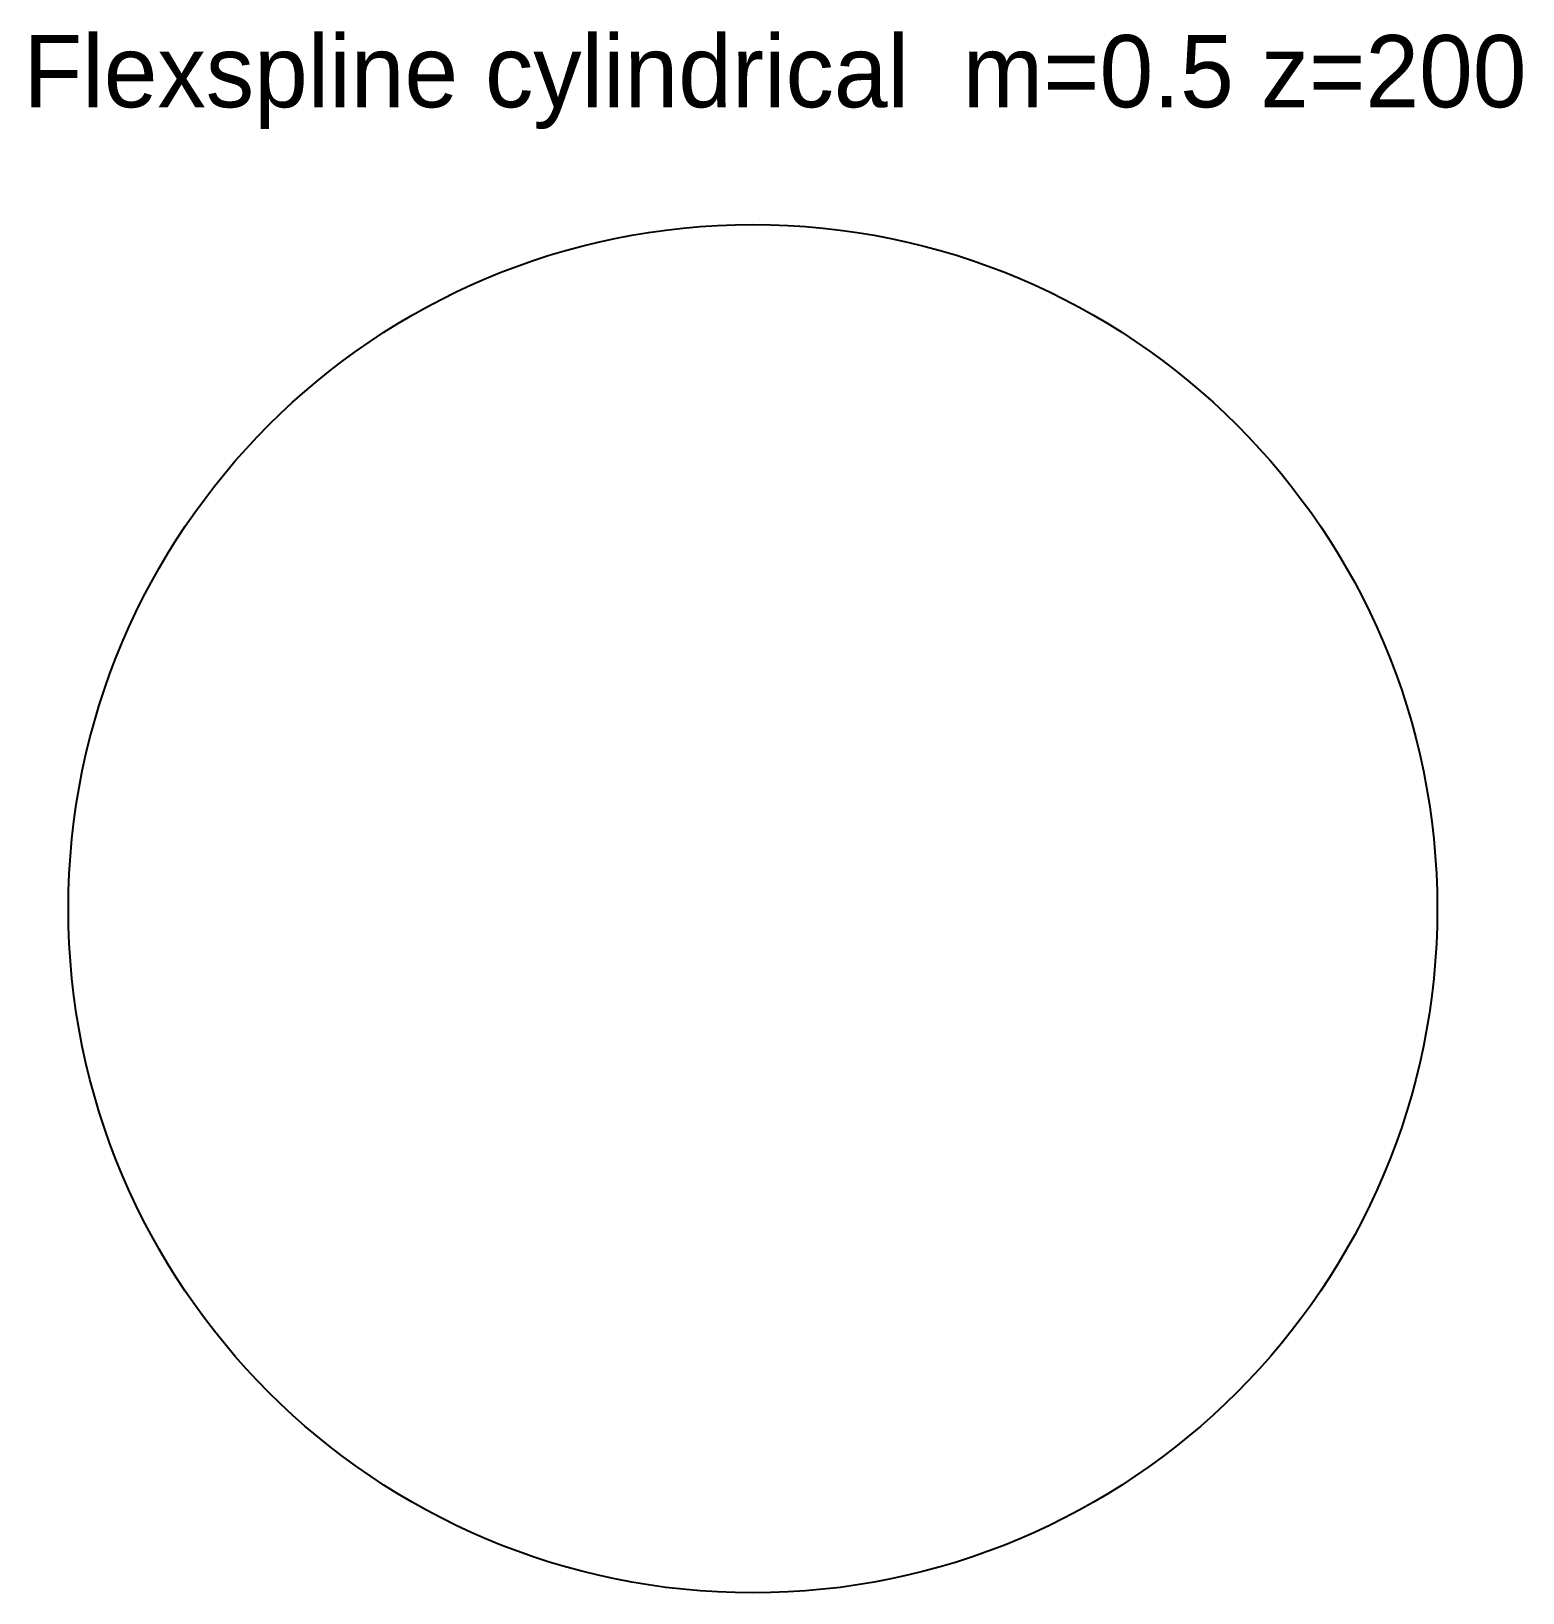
# Model space of a CAD drawing. Header units: millimetres. Extents: x -50 to 53, y -47 to 61.
import ezdxf

# ---------------------------------------------------------------- set-up
doc = ezdxf.new("R2010")
doc.units = ezdxf.units.MM
doc.layers.add('FLEXSPLINE_INNER_BORE', color=5, linetype='Continuous')
doc.layers.add('TEXT', color=7, linetype='Continuous')

msp = doc.modelspace()

# ---------------------------------------------------------------- linework, layer by layer
at = {"layer": 'FLEXSPLINE_INNER_BORE'}
msp.add_circle((0, 0), 47.38, dxfattribs=at)

# ---------------------------------------------------------------- texts
at = {"layer": 'TEXT'}
msp.add_text('Flexspline cylindrical  m=0.5 z=200', height=5, dxfattribs=at).set_placement((-50.5, 55.5))

doc.saveas('drawing.dxf')
